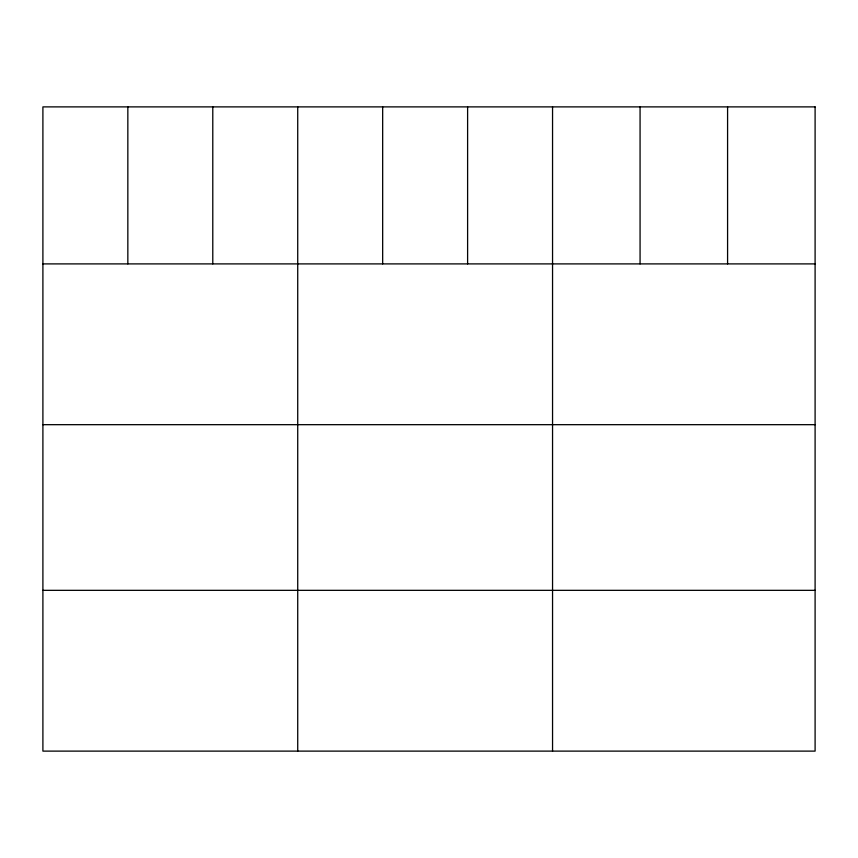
<?xml version="1.0" encoding="UTF-8"?>
<svg xmlns="http://www.w3.org/2000/svg" width="858" height="858" viewBox="0 0 858 858"><rect width="100%" height="100%" fill="white"/><g stroke="black" fill="none" stroke-linecap="round" stroke-linejoin="round"><path stroke-width="1.29" d="M42.9 263.899L815.1 263.899M42.9 424.678L815.1 424.678M42.9 590.336L815.1 590.336M727.584 106.885L727.584 263.899M640.068 106.885L640.068 263.899M552.552 106.885L552.552 751.115M467.61 106.885L467.61 263.899M382.668 106.885L382.668 263.899M297.726 106.885L297.726 751.115M212.784 106.885L212.784 263.899M127.842 106.885L127.842 263.899M815.1 106.885L42.9 106.885L42.9 751.115L815.1 751.115L815.1 106.885"/></g></svg>
